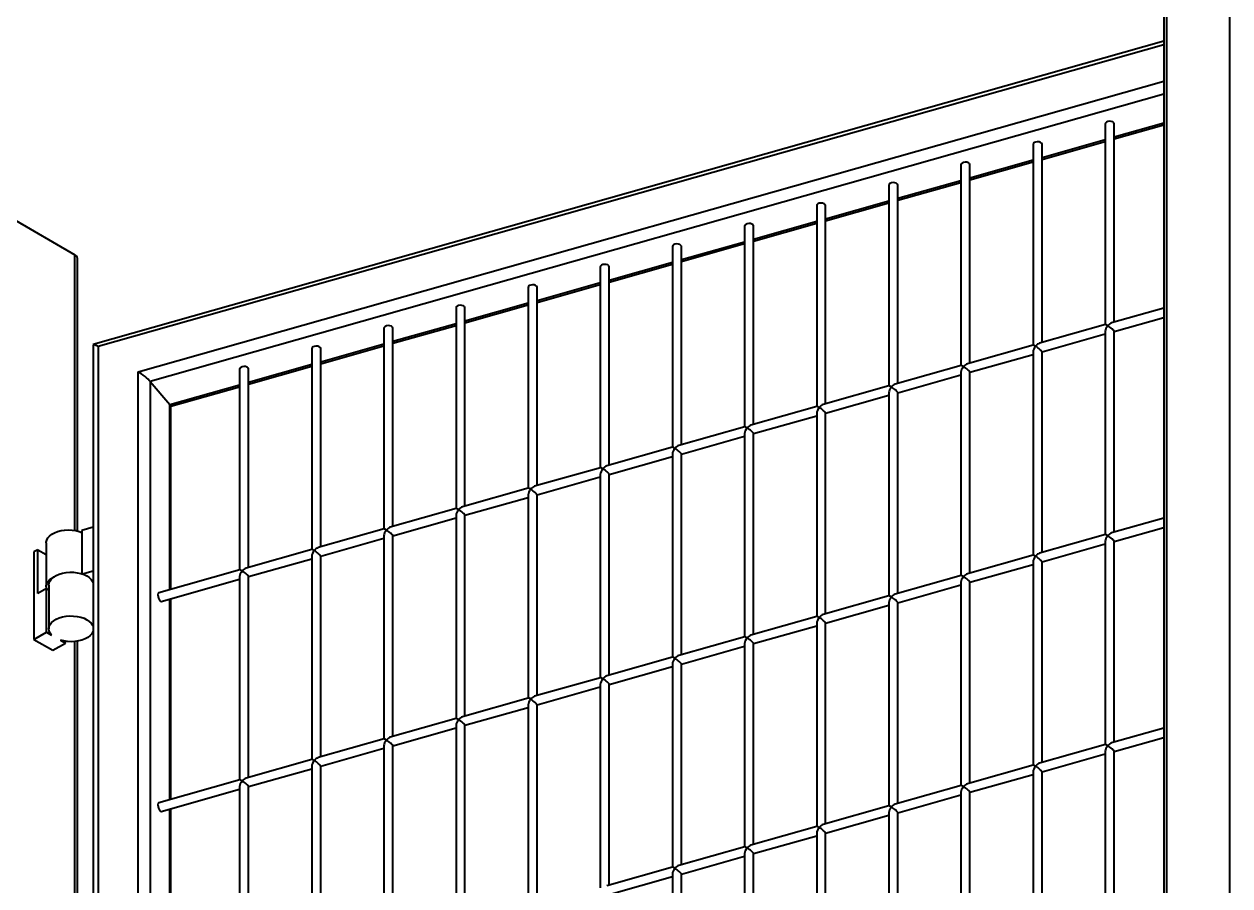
# Model space of a CAD drawing. Header units: millimetres. Extents: x 0 to 420, y 0 to 297.
# Drawn here: x 280.14 to 293.65, y 123.92 to 133.57 of the extents above; entities that cross this region are included whole.
import ezdxf

# ---------------------------------------------------------------- set-up
doc = ezdxf.new("R2010")
doc.units = ezdxf.units.MM

msp = doc.modelspace()

# ---------------------------------------------------------------- linework, layer by layer
at = {"color": 7, "linetype": 'Continuous', "lineweight": 40}
for p, q in [((292.9054, 138.394), (292.9054, 106.8469)), ((292.9054, 133.3814), (280.9149, 129.9857)), ((292.2503, 132.4554), (292.2503, 130.2069)), ((292.3503, 130.2352), (292.3503, 132.4554)), ((292.3503, 132.2865), (292.9054, 132.4437)), ((291.5422, 132.0577), (292.2503, 132.2582)), ((291.4422, 132.2266), (291.4422, 129.9781)), ((291.5422, 130.0064), (291.5422, 132.2266)), ((290.6342, 131.9977), (290.6342, 129.7492)), ((290.7342, 131.8289), (291.4422, 132.0294)), ((290.7342, 129.7775), (290.7342, 131.9977)), ((289.8262, 131.7689), (289.8262, 129.5204)), ((289.9262, 131.6), (290.6342, 131.8005)), ((289.9262, 129.5487), (289.9262, 131.7689)), ((289.1182, 131.3712), (289.8262, 131.5717)), ((289.0182, 131.5401), (289.0182, 129.2916)), ((289.1182, 129.3199), (289.1182, 131.5401)), ((280.0016, 131.3982), (280.7087, 130.99)), ((288.2102, 131.3113), (288.2102, 129.0628)), ((288.3102, 131.1424), (289.0182, 131.3429)), ((288.3102, 129.0911), (288.3102, 131.3113)), ((287.4022, 131.0824), (287.4022, 128.8339)), ((287.5022, 130.9136), (288.2102, 131.1141)), ((287.5022, 128.8622), (287.5022, 131.0824)), ((280.738, 127.8968), (280.738, 130.9491)), ((286.6942, 130.6847), (287.4022, 130.8852)), ((286.5942, 130.8536), (286.5942, 128.6051)), ((286.6942, 128.6334), (286.6942, 130.8536)), ((285.7862, 130.6248), (285.7862, 128.3763)), ((285.8862, 130.4559), (286.5942, 130.6564)), ((285.8862, 128.4046), (285.8862, 130.6248)), ((284.9781, 130.396), (284.9781, 128.1475)), ((285.0781, 130.2271), (285.7862, 130.4276)), ((285.0781, 128.1758), (285.0781, 130.396)), ((292.9054, 130.3924), (292.3219, 130.2272)), ((292.2514, 130.2072), (291.5139, 129.9983)), ((292.3503, 130.1313), (292.9054, 130.2885)), ((284.1701, 130.1671), (284.1701, 127.9186)), ((284.2701, 129.9983), (284.9781, 130.1988)), ((284.2701, 127.9469), (284.2701, 130.1671)), ((291.5422, 129.9024), (292.2503, 130.1029)), ((292.2503, 130.1324), (292.2503, 127.8552)), ((292.3503, 127.8836), (292.3503, 130.1324)), ((280.9127, 129.9828), (280.9127, 100.604)), ((280.9686, 129.9613), (280.9686, 100.7291)), ((283.3621, 129.9383), (283.3621, 127.6898)), ((283.4621, 129.7694), (284.1701, 129.9699)), ((283.4621, 127.7181), (283.4621, 129.9383)), ((291.4434, 129.9784), (290.7059, 129.7695)), ((290.7342, 129.6736), (291.4422, 129.8741)), ((291.4422, 129.9036), (291.4422, 127.6264)), ((291.5422, 127.6547), (291.5422, 129.9036)), ((281.4175, 101.2645), (281.4175, 129.6801)), ((282.5541, 129.7095), (282.5541, 127.461)), ((282.6541, 129.5406), (283.3621, 129.7411)), ((282.6541, 127.4893), (282.6541, 129.7095)), ((290.6353, 129.7495), (289.8979, 129.5407)), ((290.6342, 129.6748), (290.6342, 127.3976)), ((290.7342, 127.4259), (290.7342, 129.6748)), ((281.5513, 129.5721), (281.7715, 129.3129)), ((289.9262, 129.4448), (290.6342, 129.6453)), ((281.7818, 129.2936), (282.5541, 129.5123)), ((289.8273, 129.5207), (289.0899, 129.3119)), ((289.1182, 129.216), (289.8262, 129.4165)), ((289.8262, 129.4459), (289.8262, 127.1688)), ((289.9262, 127.1971), (289.9262, 129.4459)), ((281.7818, 127.2422), (281.7818, 129.2959)), ((289.0193, 129.2919), (288.2818, 129.083)), ((288.3102, 128.9871), (289.0182, 129.1876)), ((289.0182, 129.2171), (289.0182, 126.9399)), ((289.1182, 126.9683), (289.1182, 129.2171)), ((288.2113, 129.0631), (287.4738, 128.8542)), ((287.5022, 128.7583), (288.2102, 128.9588)), ((288.2102, 128.9883), (288.2102, 126.7111)), ((288.3102, 126.7394), (288.3102, 128.9883)), ((287.4033, 128.8342), (286.6658, 128.6254)), ((286.6942, 128.5295), (287.4022, 128.73)), ((287.4022, 128.7595), (287.4022, 126.4823)), ((287.5022, 126.5106), (287.5022, 128.7595)), ((286.5953, 128.6054), (285.8578, 128.3966)), ((285.8862, 128.3007), (286.5942, 128.5012)), ((286.5942, 128.5306), (286.5942, 126.2535)), ((286.6942, 126.2818), (286.6942, 128.5306)), ((285.7873, 128.3766), (285.0498, 128.1677)), ((285.0781, 128.0718), (285.7862, 128.2723)), ((285.7862, 128.3018), (285.7862, 126.0246)), ((285.8862, 126.053), (285.8862, 128.3018)), ((284.9793, 128.1478), (284.2418, 127.9389)), ((284.2701, 127.843), (284.9781, 128.0435)), ((284.9781, 128.073), (284.9781, 125.7958)), ((285.0781, 125.8241), (285.0781, 128.073)), ((280.9127, 127.9388), (280.7874, 127.9033)), ((284.1712, 127.9189), (283.4338, 127.7101)), ((292.9054, 128.0408), (292.3219, 127.8755)), ((292.3503, 127.7796), (292.9054, 127.9369)), ((280.7874, 127.9033), (280.7874, 127.4172)), ((283.4621, 127.6142), (284.1701, 127.8147)), ((284.1701, 127.8442), (284.1701, 125.567)), ((284.2701, 125.5953), (284.2701, 127.8442)), ((292.2514, 127.8556), (291.5139, 127.6467)), ((292.2503, 127.7808), (292.2503, 125.5036)), ((292.3503, 125.5319), (292.3503, 127.7808)), ((280.2915, 127.687), (280.249, 127.6625)), ((280.249, 127.6625), (280.249, 126.6827)), ((280.2915, 127.1971), (280.2915, 127.687)), ((280.2915, 127.687), (280.388, 127.6313)), ((280.388, 127.7646), (280.388, 127.2746)), ((283.3632, 127.6901), (282.6258, 127.4813)), ((291.5422, 127.5508), (292.2503, 127.7513)), ((282.6541, 127.3854), (283.3621, 127.5859)), ((283.3621, 127.6153), (283.3621, 125.3382)), ((283.4621, 125.3665), (283.4621, 127.6153)), ((291.4434, 127.6267), (290.7059, 127.4179)), ((290.7342, 127.322), (291.4422, 127.5225)), ((291.4422, 127.552), (291.4422, 125.2748)), ((291.5422, 125.3031), (291.5422, 127.552)), ((280.7936, 127.4152), (280.9127, 127.4489)), ((282.5552, 127.4613), (281.6478, 127.2043)), ((282.5541, 127.3865), (282.5541, 125.1093)), ((282.6541, 125.1377), (282.6541, 127.3865)), ((290.6353, 127.3979), (289.8979, 127.1891)), ((280.3905, 127.2542), (280.2915, 127.1971)), ((280.3905, 126.7643), (280.3905, 127.2542)), ((280.3905, 127.2542), (280.4162, 127.2393)), ((280.4162, 127.291), (280.4162, 126.801)), ((281.6751, 127.1081), (282.5541, 127.357)), ((289.9262, 127.0932), (290.6342, 127.2937)), ((290.6342, 127.3231), (290.6342, 125.046)), ((290.7342, 125.0743), (290.7342, 127.3231)), ((281.7818, 124.8906), (281.7818, 127.1383)), ((289.8273, 127.1691), (289.0899, 126.9602)), ((289.1182, 126.8643), (289.8262, 127.0648)), ((289.8262, 127.0943), (289.8262, 124.8171)), ((289.9262, 124.8454), (289.9262, 127.0943)), ((289.0193, 126.9403), (288.2818, 126.7314)), ((288.3102, 126.6355), (289.0182, 126.836)), ((289.0182, 126.8655), (289.0182, 124.5883)), ((289.1182, 124.6166), (289.1182, 126.8655)), ((280.249, 126.6827), (280.3905, 126.7643)), ((280.3905, 126.7643), (280.447, 126.7316)), ((288.2113, 126.7114), (287.4738, 126.5026)), ((280.249, 126.6827), (280.4612, 126.5602)), ((280.4612, 126.5602), (280.6026, 126.6418)), ((280.546, 126.6745), (280.6026, 126.6418)), ((280.6026, 126.6418), (280.6026, 126.6615)), ((280.738, 103.4006), (280.738, 126.6628)), ((287.5022, 126.4067), (288.2102, 126.6072)), ((288.2102, 126.6367), (288.2102, 124.3595)), ((288.3102, 124.3878), (288.3102, 126.6367)), ((287.4033, 126.4826), (286.6658, 126.2738)), ((286.6942, 126.1779), (287.4022, 126.3784)), ((287.4022, 126.4078), (287.4022, 124.1307)), ((287.5022, 124.159), (287.5022, 126.4078)), ((286.5953, 126.2538), (285.8578, 126.0449)), ((286.5942, 126.179), (286.5942, 123.9018)), ((286.6942, 123.9301), (286.6942, 126.179)), ((285.7873, 126.025), (285.0498, 125.8161)), ((285.8862, 125.949), (286.5942, 126.1495)), ((285.0781, 125.7202), (285.7862, 125.9207)), ((285.7862, 125.9502), (285.7862, 123.673)), ((285.8862, 123.7013), (285.8862, 125.9502)), ((284.9793, 125.7961), (284.2418, 125.5873)), ((284.2701, 125.4914), (284.9781, 125.6919)), ((284.9781, 125.7214), (284.9781, 123.4442)), ((285.0781, 123.4725), (285.0781, 125.7214)), ((292.9054, 125.6891), (292.3219, 125.5239)), ((284.1712, 125.5673), (283.4338, 125.3585)), ((284.1701, 125.4925), (284.1701, 123.2154)), ((284.2701, 123.2437), (284.2701, 125.4925)), ((292.2514, 125.5039), (291.5139, 125.2951)), ((292.3503, 125.428), (292.9054, 125.5852)), ((283.4621, 125.2625), (284.1701, 125.4631)), ((291.5422, 125.1992), (292.2503, 125.3997)), ((292.2503, 125.4291), (292.2503, 123.152)), ((292.3503, 123.1803), (292.3503, 125.4291)), ((283.3632, 125.3385), (282.6258, 125.1296)), ((282.6541, 125.0337), (283.3621, 125.2342)), ((283.3621, 125.2637), (283.3621, 122.9865)), ((283.4621, 123.0148), (283.4621, 125.2637)), ((291.4434, 125.2751), (290.7059, 125.0662)), ((282.5552, 125.1097), (281.6478, 124.8527)), ((290.7342, 124.9703), (291.4422, 125.1708)), ((291.4422, 125.2003), (291.4422, 122.9231)), ((291.5422, 122.9515), (291.5422, 125.2003)), ((281.6751, 124.7565), (282.5541, 125.0054)), ((282.5541, 125.0349), (282.5541, 122.7577)), ((282.6541, 122.786), (282.6541, 125.0349)), ((290.6353, 125.0463), (289.8979, 124.8374)), ((289.9262, 124.7415), (290.6342, 124.942)), ((290.6342, 124.9715), (290.6342, 122.6943)), ((290.7342, 122.7226), (290.7342, 124.9715)), ((289.8273, 124.8174), (289.0899, 124.6086)), ((281.7818, 122.539), (281.7818, 124.7867)), ((289.1182, 124.5127), (289.8262, 124.7132)), ((289.8262, 124.7427), (289.8262, 122.4655)), ((289.9262, 122.4938), (289.9262, 124.7427)), ((289.0193, 124.5886), (288.2818, 124.3798)), ((288.3102, 124.2839), (289.0182, 124.4844)), ((289.0182, 124.5138), (289.0182, 122.2367)), ((289.1182, 122.265), (289.1182, 124.5138)), ((288.2113, 124.3598), (287.4738, 124.1509)), ((288.2102, 124.285), (288.2102, 122.0078)), ((288.3102, 122.0362), (288.3102, 124.285)), ((287.4033, 124.131), (286.6658, 123.9221)), ((287.5022, 124.055), (288.2102, 124.2555)), ((286.6942, 123.8262), (287.4022, 124.0267)), ((287.4022, 124.0562), (287.4022, 121.779)), ((287.5022, 121.8073), (287.5022, 124.0562))]:
    msp.add_line(p, q, dxfattribs=at)
at = {"color": 8, "linetype": 'Continuous', "lineweight": 40}
for p, q in [((292.9351, 138.3769), (292.9351, 106.8638)), ((293.6463, 107.2696), (293.6463, 137.9663)), ((292.9054, 133.3417), (280.9686, 129.9613)), ((281.4175, 129.6801), (292.9054, 132.9335)), ((292.9054, 132.7875), (281.5513, 129.5721)), ((292.3503, 132.3088), (292.9054, 132.466)), ((291.5422, 132.08), (292.2503, 132.2805)), ((290.7342, 131.8511), (291.4422, 132.0516)), ((289.9262, 131.6223), (290.6342, 131.8228)), ((289.1182, 131.3935), (289.8262, 131.594)), ((288.3102, 131.1647), (289.0182, 131.3652)), ((287.5022, 130.9358), (288.2102, 131.1363)), ((280.7087, 127.903), (280.7087, 130.99)), ((286.6942, 130.707), (287.4022, 130.9075)), ((285.8862, 130.4782), (286.5942, 130.6787)), ((285.0781, 130.2494), (285.7862, 130.4499)), ((284.2701, 130.0205), (284.9781, 130.221)), ((283.4621, 129.7917), (284.1701, 129.9922)), ((282.6541, 129.5629), (283.3621, 129.7634)), ((281.5513, 129.5721), (281.5513, 101.3421)), ((281.7715, 129.3129), (282.5541, 129.5346)), ((281.7715, 127.2394), (281.7715, 129.3129)), ((281.7715, 124.8877), (281.7715, 127.1354)), ((280.7087, 103.4068), (280.7087, 126.6588)), ((281.7715, 122.5361), (281.7715, 124.7838))]:
    msp.add_line(p, q, dxfattribs=at)
at = {"color": 7, "linetype": 'Continuous', "lineweight": 40, "flags": 128}
for points in [[(292.3451, 132.4681), (292.3333, 132.477), (292.3164, 132.4827), (292.2971, 132.4842), (292.2782, 132.4813), (292.2627, 132.4745), (292.2529, 132.4647), (292.2503, 132.4554)], [(292.3503, 132.4554), (292.3502, 132.4572), (292.3451, 132.4681)], [(291.5371, 132.2393), (291.5253, 132.2482), (291.5084, 132.2539), (291.4891, 132.2554), (291.4702, 132.2525), (291.4547, 132.2456), (291.4449, 132.2359), (291.4422, 132.2266)], [(291.5422, 132.2266), (291.5421, 132.2284), (291.5371, 132.2393)], [(290.7291, 132.0104), (290.7173, 132.0194), (290.7004, 132.025), (290.6811, 132.0265), (290.6622, 132.0237), (290.6467, 132.0168), (290.6369, 132.0071), (290.6342, 131.9977)], [(290.7342, 131.9977), (290.7341, 131.9996), (290.7291, 132.0104)], [(289.9211, 131.7816), (289.9093, 131.7906), (289.8924, 131.7962), (289.8731, 131.7977), (289.8542, 131.7948), (289.8387, 131.788), (289.8289, 131.7782), (289.8262, 131.7689)], [(289.9262, 131.7689), (289.9261, 131.7707), (289.9211, 131.7816)], [(289.1131, 131.5528), (289.1013, 131.5617), (289.0844, 131.5674), (289.065, 131.5689), (289.0462, 131.566), (289.0307, 131.5592), (289.0209, 131.5494), (289.0182, 131.5401)], [(289.1182, 131.5401), (289.1181, 131.5419), (289.1131, 131.5528)], [(288.3051, 131.324), (288.2932, 131.3329), (288.2764, 131.3386), (288.257, 131.3401), (288.2382, 131.3372), (288.2227, 131.3303), (288.2129, 131.3206), (288.2102, 131.3113)], [(288.3102, 131.3113), (288.3101, 131.3131), (288.3051, 131.324)], [(287.4971, 131.0951), (287.4852, 131.1041), (287.4684, 131.1097), (287.449, 131.1112), (287.4302, 131.1083), (287.4147, 131.1015), (287.4049, 131.0918), (287.4022, 131.0824)], [(287.5022, 131.0824), (287.5021, 131.0843), (287.4971, 131.0951)], [(286.6891, 130.8663), (286.6772, 130.8753), (286.6603, 130.8809), (286.641, 130.8824), (286.6222, 130.8795), (286.6066, 130.8727), (286.5969, 130.8629), (286.5942, 130.8536)], [(286.6942, 130.8536), (286.6941, 130.8554), (286.6891, 130.8663)], [(285.881, 130.6375), (285.8692, 130.6464), (285.8523, 130.6521), (285.833, 130.6536), (285.8141, 130.6507), (285.7986, 130.6439), (285.7888, 130.6341), (285.7862, 130.6248)], [(285.8862, 130.6248), (285.8861, 130.6266), (285.881, 130.6375)], [(285.073, 130.4087), (285.0612, 130.4176), (285.0443, 130.4233), (285.025, 130.4248), (285.0061, 130.4219), (284.9906, 130.415), (284.9808, 130.4053), (284.9781, 130.396)], [(285.0781, 130.396), (285.078, 130.3978), (285.073, 130.4087)], [(284.265, 130.1798), (284.2532, 130.1888), (284.2363, 130.1944), (284.217, 130.1959), (284.1981, 130.193), (284.1826, 130.1862), (284.1728, 130.1765), (284.1701, 130.1671)], [(284.2701, 130.1671), (284.27, 130.169), (284.265, 130.1798)], [(283.457, 129.951), (283.4452, 129.96), (283.4283, 129.9656), (283.409, 129.9671), (283.3901, 129.9642), (283.3746, 129.9574), (283.3648, 129.9476), (283.3621, 129.9383)], [(283.4621, 129.9383), (283.462, 129.9401), (283.457, 129.951)], [(282.649, 129.7222), (282.6372, 129.7311), (282.6203, 129.7368), (282.6009, 129.7383), (282.5821, 129.7354), (282.5666, 129.7286), (282.5568, 129.7188), (282.5541, 129.7095)], [(282.6541, 129.7095), (282.654, 129.7113), (282.649, 129.7222)], [(280.388, 127.7646), (280.3882, 127.7715), (280.3938, 127.7955), (280.4062, 127.8187), (280.4252, 127.8403), (280.4501, 127.8598), (280.4804, 127.8766), (280.5151, 127.8902), (280.5532, 127.9003), (280.5938, 127.9066), (280.6356, 127.9089), (280.6774, 127.9071), (280.7182, 127.9012), (280.7566, 127.8916), (280.7874, 127.8803)], [(280.3905, 127.2542), (280.3897, 127.2574), (280.3882, 127.2816), (280.3938, 127.3056), (280.4062, 127.3288), (280.4252, 127.3504), (280.4501, 127.3699), (280.4759, 127.3845)], [(280.4162, 127.291), (280.4162, 127.2914), (280.4199, 127.3155), (280.4305, 127.3389), (280.4477, 127.361), (280.4711, 127.3812), (280.5, 127.3987), (280.5336, 127.4133), (280.5709, 127.4244), (280.6109, 127.4317), (280.6525, 127.4351), (280.6944, 127.4344), (280.7356, 127.4296), (280.7748, 127.421), (280.8109, 127.4086), (280.843, 127.393), (280.8701, 127.3745), (280.8914, 127.3536), (280.9064, 127.331), (280.913, 127.3139)], [(281.6478, 127.2043), (281.6459, 127.2034), (281.6411, 127.1958), (281.6394, 127.1821), (281.6411, 127.1645), (281.6459, 127.1457), (281.653, 127.1284), (281.6614, 127.1154), (281.6699, 127.1086), (281.6751, 127.1081)], [(280.447, 126.7316), (280.43, 126.7538), (280.4196, 126.7773), (280.4162, 126.8014), (280.4199, 126.8256), (280.4305, 126.849), (280.4477, 126.8711), (280.4711, 126.8912), (280.5, 126.9088), (280.5336, 126.9234), (280.5709, 126.9344), (280.6109, 126.9418), (280.6525, 126.9451), (280.6944, 126.9444), (280.7356, 126.9397), (280.7748, 126.931), (280.8109, 126.9187), (280.843, 126.9031), (280.8701, 126.8846), (280.8914, 126.8637), (280.9064, 126.8411), (280.9127, 126.8254)], [(280.9127, 126.7767), (280.91, 126.7691), (280.8973, 126.746), (280.8781, 126.7244), (280.8529, 126.7051), (280.8225, 126.6884), (280.7876, 126.6749), (280.7494, 126.6649), (280.7087, 126.6588), (280.6669, 126.6567), (280.6251, 126.6587), (280.5844, 126.6647), (280.546, 126.6745)], [(281.6478, 124.8527), (281.6459, 124.8518), (281.6411, 124.8441), (281.6394, 124.8305), (281.6411, 124.8129), (281.6459, 124.794), (281.653, 124.7768), (281.6614, 124.7637), (281.6699, 124.7569), (281.6751, 124.7565)]]:
    msp.add_lwpolyline(points, dxfattribs=at)
at = {"color": 7, "linetype": 'Continuous', "lineweight": 40}
msp.add_arc((280.6879, 130.9441), 0.0503, 5.69568, 65.62373, dxfattribs=at)
for centre, major_axis, ratio, start_param, end_param in [((292.3003, 130.1691), (0.0497, -0.0376), 0.1400399, 2.1323607, 3.0360972), ((292.3003, 130.1691), (0.0423, 0.056), 0.4757054, 0.5615643, 1.4653009), ((292.3003, 130.1691), (0.0423, 0.056), 0.4757054, 1.4653009, 2.5800283), ((292.3003, 130.1691), (0.0497, -0.0376), 0.1400399, 0.1054954, 2.1323607), ((281.0127, 129.9095), (0.0994, -0.0752), 0.1400399, 2.1323607, 3.2470881), ((291.4922, 129.9402), (0.0423, 0.056), 0.4757054, 1.4653009, 2.5800283), ((291.4922, 129.9402), (0.0497, -0.0376), 0.1400399, 2.1323607, 3.0360972), ((291.4922, 129.9402), (0.0423, 0.056), 0.4757054, 0.5615643, 1.4653009), ((291.4922, 129.9402), (0.0497, -0.0376), 0.1400399, 0.1054954, 2.1323607), ((281.4615, 129.6283), (0.0994, -0.0752), 0.1400399, 0.5615643, 2.1323607), ((290.6842, 129.7114), (0.0423, 0.056), 0.4757054, 1.4653009, 2.5800283), ((290.6842, 129.7114), (0.0497, -0.0376), 0.1400399, 2.1323607, 3.0360972), ((290.6842, 129.7114), (0.0423, 0.056), 0.4757054, 0.5615643, 1.4653009), ((290.6842, 129.7114), (0.0497, -0.0376), 0.1400399, 0.1054954, 2.1323607), ((289.8762, 129.4826), (0.0423, 0.056), 0.4757054, 0.5615643, 1.4653009), ((289.8762, 129.4826), (0.0423, 0.056), 0.4757054, 1.4653009, 2.5800283), ((289.8762, 129.4826), (0.0497, -0.0376), 0.1400399, 2.1323607, 3.0360972), ((289.8762, 129.4826), (0.0497, -0.0376), 0.1400399, 0.1054954, 2.1323607), ((281.6818, 129.3692), (0.0994, -0.0752), 0.1400399, 0.1054954, 0.5615643), ((289.0682, 129.2538), (0.0423, 0.056), 0.4757054, 1.4653009, 2.5800283), ((289.0682, 129.2538), (0.0497, -0.0376), 0.1400399, 2.1323607, 3.0360972), ((289.0682, 129.2538), (0.0423, 0.056), 0.4757054, 0.5615643, 1.4653009), ((289.0682, 129.2538), (0.0497, -0.0376), 0.1400399, 0.1054954, 2.1323607), ((288.2602, 129.0249), (0.0423, 0.056), 0.4757054, 1.4653009, 2.5800283), ((288.2602, 129.0249), (0.0497, -0.0376), 0.1400399, 2.1323607, 3.0360972), ((288.2602, 129.0249), (0.0423, 0.056), 0.4757054, 0.5615643, 1.4653009), ((288.2602, 129.0249), (0.0497, -0.0376), 0.1400399, 0.1054954, 2.1323607), ((287.4522, 128.7961), (0.0423, 0.056), 0.4757054, 0.5615643, 1.4653009), ((287.4522, 128.7961), (0.0423, 0.056), 0.4757054, 1.4653009, 2.5800283), ((287.4522, 128.7961), (0.0497, -0.0376), 0.1400399, 2.1323607, 3.0360972), ((287.4522, 128.7961), (0.0497, -0.0376), 0.1400399, 0.1054954, 2.1323607), ((286.6442, 128.5673), (0.0423, 0.056), 0.4757054, 1.4653009, 2.5800283), ((286.6442, 128.5673), (0.0497, -0.0376), 0.1400399, 2.1323607, 3.0360972), ((286.6442, 128.5673), (0.0423, 0.056), 0.4757054, 0.5615643, 1.4653009), ((286.6442, 128.5673), (0.0497, -0.0376), 0.1400399, 0.1054954, 2.1323607), ((285.8362, 128.3385), (0.0423, 0.056), 0.4757054, 1.4653009, 2.5800283), ((285.8362, 128.3385), (0.0497, -0.0376), 0.1400399, 2.1323607, 3.0360972), ((285.8362, 128.3385), (0.0423, 0.056), 0.4757054, 0.5615643, 1.4653009), ((285.8362, 128.3385), (0.0497, -0.0376), 0.1400399, 0.1054954, 2.1323607), ((285.0281, 128.1096), (0.0423, 0.056), 0.4757054, 1.4653009, 2.5800283), ((285.0281, 128.1096), (0.0497, -0.0376), 0.1400399, 2.1323607, 3.0360972), ((285.0281, 128.1096), (0.0423, 0.056), 0.4757054, 0.5615643, 1.4653009), ((285.0281, 128.1096), (0.0497, -0.0376), 0.1400399, 0.1054954, 2.1323607), ((284.2201, 127.8808), (0.0497, -0.0376), 0.1400399, 2.1323607, 3.0360972), ((284.2201, 127.8808), (0.0423, 0.056), 0.4757054, 0.5615643, 1.4653009), ((284.2201, 127.8808), (0.0423, 0.056), 0.4757054, 1.4653009, 2.5800283), ((284.2201, 127.8808), (0.0497, -0.0376), 0.1400399, 0.1054954, 2.1323607), ((292.3003, 127.8174), (0.0423, 0.056), 0.4757054, 1.4653009, 2.5800283), ((292.3003, 127.8174), (0.0497, -0.0376), 0.1400399, 2.1323607, 3.0360972), ((292.3003, 127.8174), (0.0423, 0.056), 0.4757054, 0.5615643, 1.4653009), ((292.3003, 127.8174), (0.0497, -0.0376), 0.1400399, 0.1054954, 2.1323607), ((283.4121, 127.652), (0.0423, 0.056), 0.4757054, 1.4653009, 2.5800283), ((283.4121, 127.652), (0.0497, -0.0376), 0.1400399, 2.1323607, 3.0360972), ((283.4121, 127.652), (0.0423, 0.056), 0.4757054, 0.5615643, 1.4653009), ((283.4121, 127.652), (0.0497, -0.0376), 0.1400399, 0.1054954, 2.1323607), ((291.4922, 127.5886), (0.0423, 0.056), 0.4757054, 0.5615643, 1.4653009), ((291.4922, 127.5886), (0.0423, 0.056), 0.4757054, 1.4653009, 2.5800283), ((291.4922, 127.5886), (0.0497, -0.0376), 0.1400399, 2.1323607, 3.0360972), ((291.4922, 127.5886), (0.0497, -0.0376), 0.1400399, 0.1054954, 2.1323607), ((282.6041, 127.4232), (0.0423, 0.056), 0.4757054, 1.4653009, 2.5800283), ((282.6041, 127.4232), (0.0497, -0.0376), 0.1400399, 2.1323607, 3.0360972), ((282.6041, 127.4232), (0.0423, 0.056), 0.4757054, 0.5615643, 1.4653009), ((282.6041, 127.4232), (0.0497, -0.0376), 0.1400399, 0.1054954, 2.1323607), ((290.6842, 127.3598), (0.0423, 0.056), 0.4757054, 1.4653009, 2.5800283), ((290.6842, 127.3598), (0.0497, -0.0376), 0.1400399, 2.1323607, 3.0360972), ((290.6842, 127.3598), (0.0423, 0.056), 0.4757054, 0.5615643, 1.4653009), ((290.6842, 127.3598), (0.0497, -0.0376), 0.1400399, 0.1054954, 2.1323607), ((289.8762, 127.131), (0.0423, 0.056), 0.4757054, 1.4653009, 2.5800283), ((289.8762, 127.131), (0.0497, -0.0376), 0.1400399, 2.1323607, 3.0360972), ((289.8762, 127.131), (0.0423, 0.056), 0.4757054, 0.5615643, 1.4653009), ((289.8762, 127.131), (0.0497, -0.0376), 0.1400399, 0.1054954, 2.1323607), ((289.0682, 126.9021), (0.0423, 0.056), 0.4757054, 1.4653009, 2.5800283), ((289.0682, 126.9021), (0.0497, -0.0376), 0.1400399, 2.1323607, 3.0360972), ((289.0682, 126.9021), (0.0423, 0.056), 0.4757054, 0.5615643, 1.4653009), ((289.0682, 126.9021), (0.0497, -0.0376), 0.1400399, 0.1054954, 2.1323607), ((288.2602, 126.6733), (0.0423, 0.056), 0.4757054, 1.4653009, 2.5800283), ((288.2602, 126.6733), (0.0497, -0.0376), 0.1400399, 2.1323607, 3.0360972), ((288.2602, 126.6733), (0.0423, 0.056), 0.4757054, 0.5615643, 1.4653009), ((288.2602, 126.6733), (0.0497, -0.0376), 0.1400399, 0.1054954, 2.1323607), ((287.4522, 126.4445), (0.0423, 0.056), 0.4757054, 1.4653009, 2.5800283), ((287.4522, 126.4445), (0.0497, -0.0376), 0.1400399, 2.1323607, 3.0360972), ((287.4522, 126.4445), (0.0423, 0.056), 0.4757054, 0.5615643, 1.4653009), ((287.4522, 126.4445), (0.0497, -0.0376), 0.1400399, 0.1054954, 2.1323607), ((286.6442, 126.2157), (0.0423, 0.056), 0.4757054, 1.4653009, 2.5800283), ((286.6442, 126.2157), (0.0497, -0.0376), 0.1400399, 2.1323607, 3.0360972), ((286.6442, 126.2157), (0.0423, 0.056), 0.4757054, 0.5615643, 1.4653009), ((286.6442, 126.2157), (0.0497, -0.0376), 0.1400399, 0.1054954, 2.1323607), ((285.8362, 125.9868), (0.0497, -0.0376), 0.1400399, 2.1323607, 3.0360972), ((285.8362, 125.9868), (0.0423, 0.056), 0.4757054, 0.5615643, 1.4653009), ((285.8362, 125.9868), (0.0423, 0.056), 0.4757054, 1.4653009, 2.5800283), ((285.8362, 125.9868), (0.0497, -0.0376), 0.1400399, 0.1054954, 2.1323607), ((285.0281, 125.758), (0.0423, 0.056), 0.4757054, 1.4653009, 2.5800283), ((285.0281, 125.758), (0.0497, -0.0376), 0.1400399, 2.1323607, 3.0360972), ((285.0281, 125.758), (0.0423, 0.056), 0.4757054, 0.5615643, 1.4653009), ((285.0281, 125.758), (0.0497, -0.0376), 0.1400399, 0.1054954, 2.1323607), ((284.2201, 125.5292), (0.0423, 0.056), 0.4757054, 1.4653009, 2.5800283), ((284.2201, 125.5292), (0.0497, -0.0376), 0.1400399, 2.1323607, 3.0360972), ((284.2201, 125.5292), (0.0423, 0.056), 0.4757054, 0.5615643, 1.4653009), ((284.2201, 125.5292), (0.0497, -0.0376), 0.1400399, 0.1054954, 2.1323607), ((292.3003, 125.4658), (0.0423, 0.056), 0.4757054, 1.4653009, 2.5800283), ((292.3003, 125.4658), (0.0497, -0.0376), 0.1400399, 2.1323607, 3.0360972), ((292.3003, 125.4658), (0.0423, 0.056), 0.4757054, 0.5615643, 1.4653009), ((292.3003, 125.4658), (0.0497, -0.0376), 0.1400399, 0.1054954, 2.1323607), ((283.4121, 125.3004), (0.0423, 0.056), 0.4757054, 0.5615643, 1.4653009), ((283.4121, 125.3004), (0.0423, 0.056), 0.4757054, 1.4653009, 2.5800283), ((283.4121, 125.3004), (0.0497, -0.0376), 0.1400399, 2.1323607, 3.0360972), ((283.4121, 125.3004), (0.0497, -0.0376), 0.1400399, 0.1054954, 2.1323607), ((291.4922, 125.237), (0.0423, 0.056), 0.4757054, 1.4653009, 2.5800283), ((291.4922, 125.237), (0.0497, -0.0376), 0.1400399, 2.1323607, 3.0360972), ((291.4922, 125.237), (0.0423, 0.056), 0.4757054, 0.5615643, 1.4653009), ((291.4922, 125.237), (0.0497, -0.0376), 0.1400399, 0.1054954, 2.1323607), ((282.6041, 125.0715), (0.0423, 0.056), 0.4757054, 1.4653009, 2.5800283), ((282.6041, 125.0715), (0.0497, -0.0376), 0.1400399, 2.1323607, 3.0360972), ((282.6041, 125.0715), (0.0423, 0.056), 0.4757054, 0.5615643, 1.4653009), ((282.6041, 125.0715), (0.0497, -0.0376), 0.1400399, 0.1054954, 2.1323607), ((290.6842, 125.0081), (0.0423, 0.056), 0.4757054, 1.4653009, 2.5800283), ((290.6842, 125.0081), (0.0497, -0.0376), 0.1400399, 2.1323607, 3.0360972), ((290.6842, 125.0081), (0.0423, 0.056), 0.4757054, 0.5615643, 1.4653009), ((290.6842, 125.0081), (0.0497, -0.0376), 0.1400399, 0.1054954, 2.1323607), ((289.8762, 124.7793), (0.0423, 0.056), 0.4757054, 1.4653009, 2.5800283), ((289.8762, 124.7793), (0.0497, -0.0376), 0.1400399, 2.1323607, 3.0360972), ((289.8762, 124.7793), (0.0423, 0.056), 0.4757054, 0.5615643, 1.4653009), ((289.8762, 124.7793), (0.0497, -0.0376), 0.1400399, 0.1054954, 2.1323607), ((289.0682, 124.5505), (0.0423, 0.056), 0.4757054, 1.4653009, 2.5800283), ((289.0682, 124.5505), (0.0497, -0.0376), 0.1400399, 2.1323607, 3.0360972), ((289.0682, 124.5505), (0.0423, 0.056), 0.4757054, 0.5615643, 1.4653009), ((289.0682, 124.5505), (0.0497, -0.0376), 0.1400399, 0.1054954, 2.1323607), ((288.2602, 124.3217), (0.0423, 0.056), 0.4757054, 1.4653009, 2.5800283), ((288.2602, 124.3217), (0.0497, -0.0376), 0.1400399, 2.1323607, 3.0360972), ((288.2602, 124.3217), (0.0423, 0.056), 0.4757054, 0.5615643, 1.4653009), ((288.2602, 124.3217), (0.0497, -0.0376), 0.1400399, 0.1054954, 2.1323607), ((287.4522, 124.0928), (0.0497, -0.0376), 0.1400399, 2.1323607, 3.0360972), ((287.4522, 124.0928), (0.0423, 0.056), 0.4757054, 0.5615643, 1.4653009), ((287.4522, 124.0928), (0.0423, 0.056), 0.4757054, 1.4653009, 2.5800283), ((287.4522, 124.0928), (0.0497, -0.0376), 0.1400399, 0.1054954, 2.1323607)]:
    msp.add_ellipse(centre, major_axis=major_axis, ratio=ratio, start_param=start_param, end_param=end_param, dxfattribs=at)

doc.saveas('drawing.dxf')
